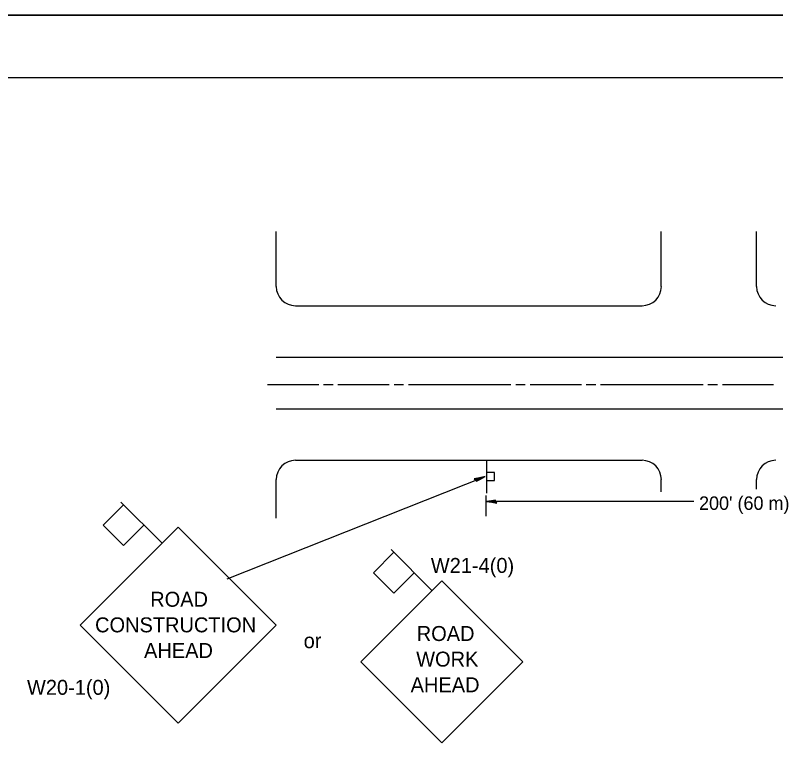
# Model space of a CAD drawing. Extents: x 87241 to 87921, y 74957 to 75436.
# Drawn here: x 87366.3 to 87488.4, y 75277.7 to 75397.4 of the extents above; entities that cross this region are included whole.
import ezdxf

# ---------------------------------------------------------------- set-up
doc = ezdxf.new("R2010")
doc.units = 0
for name, color, linetype in [('Alignment_EX_50 Centerline', 7, 'Continuous'), ('Design_PR_EOP', 7, 'Continuous'), ('Design_PR_PMK Symbols', 7, 'Continuous'), ('Design_PR_Roadway Dimensions', 7, 'Continuous'), ('Level 48', 7, 'Continuous'), ('Sheets_50 Reference Boundary', 7, 'Continuous'), ('Sheets_General Details', 7, 'Continuous'), ('Sheets_Printer Plotting Border', 7, 'Continuous'), ('Topo_Traffic Sign', 7, 'Continuous')]:
    doc.layers.add(name, color=color, linetype=linetype)

msp = doc.modelspace()

# ---------------------------------------------------------------- linework, layer by layer
at = {"layer": 'Alignment_EX_50 Centerline'}
for points in [[(87406.79, 75338.12), (87415.02, 75338.12)], [(87415.79, 75338.12), (87417.34, 75338.12)], [(87418.11, 75338.12), (87426.34, 75338.12)], [(87427.11, 75338.12), (87428.65, 75338.12)], [(87429.42, 75338.12), (87445.88, 75338.12)], [(87446.65, 75338.12), (87448.19, 75338.12)], [(87448.96, 75338.12), (87457.19, 75338.12)], [(87457.96, 75338.12), (87459.51, 75338.12)], [(87460.28, 75338.12), (87476.74, 75338.12)], [(87477.51, 75338.12), (87479.05, 75338.12)], [(87479.82, 75338.12), (87488.05, 75338.12)]]:
    msp.add_lwpolyline(points, dxfattribs=at)
at = {"layer": 'Design_PR_EOP'}
for p, q in [((87408.22, 75353.86), (87408.22, 75362.7)), ((87470.01, 75353.86), (87470.01, 75362.7)), ((87485.31, 75353.86), (87485.31, 75362.7)), ((87411.31, 75350.77), (87466.93, 75350.77)), ((87411.31, 75325.95), (87466.93, 75325.95)), ((87408.22, 75316.64), (87408.22, 75322.87)), ((87470.01, 75320.88), (87470.01, 75322.87)), ((87485.31, 75321.32), (87485.31, 75322.87))]:
    msp.add_line(p, q, dxfattribs=at)
for centre, start, end in [((87411.3, 75353.86), 180, 270), ((87466.93, 75353.86), 270, 0), ((87488.39, 75353.86), 180, 270), ((87411.3, 75322.86), 90, 180), ((87466.93, 75322.86), 0, 90), ((87488.39, 75322.86), 90, 180)]:
    msp.add_arc(centre, 3.09, start, end, dxfattribs=at)
at = {"layer": 'Design_PR_PMK Symbols'}
for p, q in [((87408.22, 75342.5), (87699.42, 75342.5)), ((87408.22, 75334.23), (87699.42, 75334.23))]:
    msp.add_line(p, q, dxfattribs=at)
at = {"layer": 'Design_PR_Roadway Dimensions'}
for p, q in [((87475.22, 75319.34), (87441.9, 75319.34)), ((87441.91, 75316.99), (87441.91, 75320.3))]:
    msp.add_line(p, q, dxfattribs=at)
msp.add_lwpolyline([(87443.47, 75319.32), (87443.42, 75319.56), (87442.75, 75319.45), (87441.9, 75319.34), (87442.81, 75319.22), (87443.61, 75319.08), (87443.47, 75319.32), (87443.4, 75319.48), (87442.47, 75319.34), (87443.49, 75319.16), (87443.34, 75319.36), (87442.91, 75319.34), (87443.32, 75319.27)], dxfattribs=at)
at = {"layer": 'Level 48'}
msp.add_lwpolyline([(87240.61, 75397.41), (87920.61, 75397.41), (87920.61, 74957.41), (87240.61, 74957.41)], close=True, dxfattribs=at)
at = {"layer": 'Sheets_50 Reference Boundary'}
msp.add_lwpolyline([(87280.61, 75387.41), (87910.61, 75387.41), (87910.61, 74987.41), (87280.61, 74987.41)], close=True, dxfattribs=at)
at = {"layer": 'Sheets_General Details'}
msp.add_line((87920.61, 75397.41), (87240.61, 75397.41), dxfattribs=at)
msp.add_lwpolyline([(87280.61, 75387.41), (87910.61, 75387.41), (87910.61, 74967.41), (87280.61, 74967.41)], close=True, dxfattribs=at)
at = {"layer": 'Sheets_Printer Plotting Border'}
msp.add_lwpolyline([(87240.61, 74957.41), (87920.61, 74957.41), (87920.61, 75397.41), (87240.61, 75397.41)], close=True, dxfattribs=at)
at = {"layer": 'Topo_Traffic Sign'}
for p, q in [((87441.94, 75325.84), (87441.94, 75320.7)), ((87400.33, 75306.91), (87441.75, 75323.36)), ((87383.71, 75318.8), (87380.44, 75315.53)), ((87389.82, 75312.7), (87383.28, 75319.24)), ((87380.44, 75315.53), (87383.71, 75312.26)), ((87383.71, 75312.26), (87386.98, 75315.53)), ((87427.09, 75311.18), (87423.82, 75307.9)), ((87433.2, 75305.07), (87426.65, 75311.62)), ((87423.82, 75307.9), (87427.09, 75304.63)), ((87427.09, 75304.63), (87430.36, 75307.9))]:
    msp.add_line(p, q, dxfattribs=at)
for points in [[(87440.23, 75322.78), (87440.37, 75322.58), (87440.97, 75322.93), (87441.75, 75323.36), (87440.82, 75323.13), (87440, 75322.96), (87440.23, 75322.78), (87440.36, 75322.66), (87441.19, 75323.14), (87440.15, 75322.93), (87440.37, 75322.79), (87440.77, 75322.98), (87440.36, 75322.88)], [(87392.45, 75283.73), (87408.18, 75299.46), (87392.45, 75315.2), (87376.71, 75299.46), (87392.45, 75283.73)], [(87434.77, 75280.57), (87447.78, 75293.57), (87434.77, 75306.58), (87421.76, 75293.57), (87434.77, 75280.57)]]:
    msp.add_lwpolyline(points, dxfattribs=at)
msp.add_lwpolyline([(87443.23, 75324), (87441.94, 75324), (87441.94, 75322.72), (87443.23, 75322.72)], close=True, dxfattribs=at)

# ---------------------------------------------------------------- texts
at = {"layer": 'Design_PR_Roadway Dimensions'}
msp.add_text("200' (60 m)", height=2.16, dxfattribs=at).set_placement((87476.07, 75317.99))
at = {"layer": 'Topo_Traffic Sign'}
for s, p in [('W21-4(0)', (87433.02, 75307.87)), ('ROAD', (87430.76, 75296.94)), ('or', (87412.61, 75295.79)), ('WORK', (87430.67, 75292.83)), ('W20-1(0)', (87368.2, 75288.3)), ('AHEAD', (87429.78, 75288.71))]:
    msp.add_text(s, height=2.4, dxfattribs=at).set_placement(p)
for s, height, p in [('ROAD', 2.4, (87387.98, 75302.44)), ('CONSTRUCTION', 2.3999, (87379.13, 75298.33)), ('AHEAD', 2.4, (87386.99, 75294.21))]:
    msp.add_text(s, height=height, rotation=0.0011, dxfattribs=at).set_placement(p)

doc.saveas('drawing.dxf')
